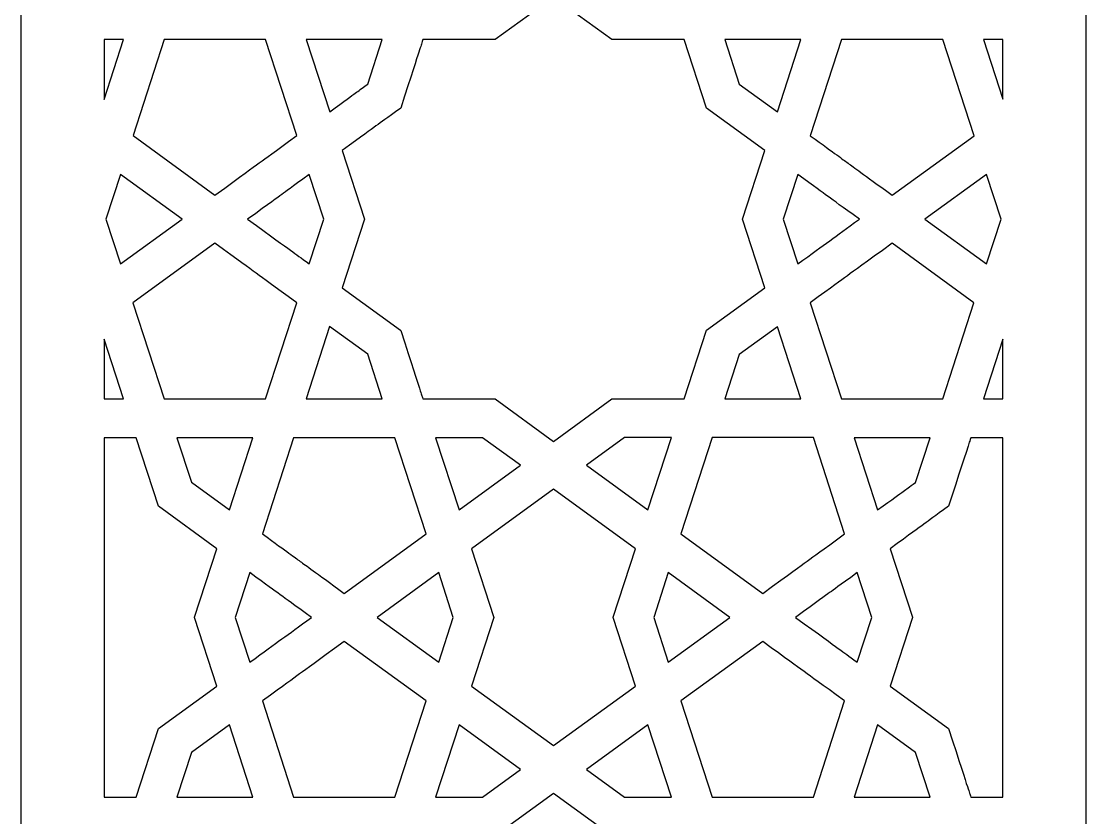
# Model space of a CAD drawing. Header units: millimetres. Extents: x -31 to 31, y -125 to 125.
# Drawn here: x -31.2 to 31.3, y 11.7 to 58.4 of the extents above; entities that cross this region are included whole.
import ezdxf

# ---------------------------------------------------------------- set-up
doc = ezdxf.new("R2010")
doc.units = ezdxf.units.MM
doc.header["$MEASUREMENT"] = 0
doc.layers.add('layer 1', color=7, linetype='Continuous')

msp = doc.modelspace()

# ---------------------------------------------------------------- linework, layer by layer
at = {"layer": 'layer 1', "color": 250}
for points, knots in [([(-31.2209, -124.8834), (-31.2209, -124.8834), (31.279, -124.8834), (31.279, -124.8834), (31.279, -124.8834), (31.279, -124.8834), (31.279, 125.1165), (31.279, 125.1165), (31.279, 125.1165), (31.279, 125.1165), (-31.2209, 125.1165), (-31.2209, 125.1165), (-31.2209, 125.1165), (-31.2209, 125.1165), (-31.2209, -124.8834), (-31.2209, -124.8834)], [0, 0, 0, 0, 0.2, 0.2, 0.2, 0.2, 0.4, 0.4, 0.4, 0.4, 0.6, 0.6, 0.6, 0.6, 1, 1, 1, 1]), ([(-11.0675, 46.7981), (-11.0675, 46.7981), (-11.0655, 46.8044), (-11.0655, 46.8044), (-11.0655, 46.8044), (-11.0655, 46.8044), (-12.3752, 50.8324), (-12.3752, 50.8324), (-12.3752, 50.8324), (-9.9286, 52.6104), (-10.6809, 52.0643), (-8.9446, 53.3223), (-8.9446, 53.3223), (-7.6288, 57.3751), (-7.8503, 56.6938), (-7.6374, 57.3465), (-7.6374, 57.3465), (-7.1057, 57.3465), (-3.9273, 57.3465), (-3.3999, 57.3465), (-3.3999, 57.3465), (-3.3999, 57.3465), (0.03, 59.8392), (0.03, 59.8392), (0.03, 59.8392), (0.03, 59.8392), (3.4571, 57.3486), (3.4571, 57.3486), (3.4571, 57.3486), (3.9875, 57.3486), (7.1642, 57.3486), (7.6948, 57.3486), (7.6948, 57.3486), (7.6948, 57.3486), (9.011, 53.3188), (9.011, 53.3188), (9.011, 53.3188), (9.011, 53.3188), (12.4358, 50.83), (12.4358, 50.83), (12.4358, 50.83), (12.4358, 50.83), (11.1259, 46.8023), (11.1259, 46.8023), (11.1259, 46.8023), (11.1259, 46.8023), (11.1269, 46.7991), (11.1269, 46.7991), (11.1269, 46.7991), (11.1269, 46.7991), (11.1259, 46.7963), (11.1259, 46.7963), (11.1259, 46.7963), (11.1259, 46.7963), (11.1269, 46.7928), (11.1269, 46.7928), (11.1269, 46.7928), (11.1269, 46.7928), (11.1259, 46.79), (11.1259, 46.79), (11.1259, 46.79), (11.1259, 46.79), (12.4343, 42.7612), (12.4343, 42.7612), (12.4343, 42.7612), (12.4343, 42.7612), (9.0092, 40.272), (9.0092, 40.272), (9.0092, 40.272), (9.0092, 40.272), (7.6962, 36.2472), (7.6962, 36.2472), (7.6962, 36.2472), (7.1645, 36.2472), (3.9859, 36.2472), (3.4586, 36.2472), (3.4586, 36.2472), (3.4586, 36.2472), (0.0285, 33.7541), (0.0285, 33.7541), (0.0285, 33.7541), (0.0285, 33.7541), (-3.3983, 36.2447), (-3.3983, 36.2447), (-3.3983, 36.2447), (-3.9287, 36.2447), (-7.1053, 36.2447), (-7.636, 36.2447), (-7.636, 36.2447), (-7.7883, 36.7107), (-7.5889, 36.0976), (-8.9431, 40.2667), (-8.9431, 40.2667), (-8.9431, 40.2667), (-8.9516, 40.2731), (-8.9516, 40.2731), (-8.9516, 40.2731), (-8.9516, 40.2731), (-8.9522, 40.2745), (-8.9522, 40.2745), (-8.9522, 40.2745), (-8.9522, 40.2745), (-12.3766, 42.7634), (-12.3766, 42.7634), (-12.3766, 42.7634), (-12.3766, 42.7634), (-11.0655, 46.7921), (-11.0655, 46.7921), (-11.0655, 46.7921), (-11.0655, 46.7921), (-11.0675, 46.7981), (-11.0675, 46.7981)], [0, 0, 0, 0, 0.0344828, 0.0344828, 0.0344828, 0.0344828, 0.0689655, 0.0689655, 0.0689655, 0.0689655, 0.1034483, 0.1034483, 0.1034483, 0.1034483, 0.137931, 0.137931, 0.137931, 0.137931, 0.1724138, 0.1724138, 0.1724138, 0.1724138, 0.2068966, 0.2068966, 0.2068966, 0.2068966, 0.2413793, 0.2413793, 0.2413793, 0.2413793, 0.2758621, 0.2758621, 0.2758621, 0.2758621, 0.3103448, 0.3103448, 0.3103448, 0.3103448, 0.3448276, 0.3448276, 0.3448276, 0.3448276, 0.3793103, 0.3793103, 0.3793103, 0.3793103, 0.4137931, 0.4137931, 0.4137931, 0.4137931, 0.4482759, 0.4482759, 0.4482759, 0.4482759, 0.4827586, 0.4827586, 0.4827586, 0.4827586, 0.5172414, 0.5172414, 0.5172414, 0.5172414, 0.5517241, 0.5517241, 0.5517241, 0.5517241, 0.5862069, 0.5862069, 0.5862069, 0.5862069, 0.6206897, 0.6206897, 0.6206897, 0.6206897, 0.6551724, 0.6551724, 0.6551724, 0.6551724, 0.6896552, 0.6896552, 0.6896552, 0.6896552, 0.7241379, 0.7241379, 0.7241379, 0.7241379, 0.7586207, 0.7586207, 0.7586207, 0.7586207, 0.7931034, 0.7931034, 0.7931034, 0.7931034, 0.8275862, 0.8275862, 0.8275862, 0.8275862, 0.862069, 0.862069, 0.862069, 0.862069, 0.8965517, 0.8965517, 0.8965517, 0.8965517, 0.9310345, 0.9310345, 0.9310345, 0.9310345, 1, 1, 1, 1]), ([(-26.3572, 57.3511), (-25.841, 57.3511), (-25.3671, 57.3511), (-25.2148, 57.3511), (-25.2148, 57.3511), (-25.2148, 57.3511), (-26.3572, 53.8335), (-26.3572, 53.8335), (-26.3572, 53.8335), (-26.3572, 53.8335), (-26.3572, 57.3511), (-26.3572, 57.3511)], [0, 0, 0, 0, 0.25, 0.25, 0.25, 0.25, 0.5, 0.5, 0.5, 0.5, 1, 1, 1, 1]), ([(-16.8811, 57.3511), (-16.8811, 57.3511), (-15.0466, 51.7027), (-15.0466, 51.7027), (-15.0466, 51.7027), (-17.8513, 49.6647), (-16.5009, 50.6451), (-19.8549, 48.2102), (-19.8549, 48.2102), (-19.8549, 48.2102), (-24.6607, 51.7027), (-24.6607, 51.7027), (-24.6607, 51.7027), (-24.6607, 51.7027), (-22.8264, 57.3511), (-22.8264, 57.3511), (-22.8264, 57.3511), (-22.8264, 57.3511), (-16.8811, 57.3511), (-16.8811, 57.3511)], [0, 0, 0, 0, 0.1666667, 0.1666667, 0.1666667, 0.1666667, 0.3333333, 0.3333333, 0.3333333, 0.3333333, 0.5, 0.5, 0.5, 0.5, 0.6666667, 0.6666667, 0.6666667, 0.6666667, 1, 1, 1, 1]), ([(-10.0247, 57.3465), (-10.0247, 57.3465), (-10.88, 54.7246), (-10.88, 54.7246), (-10.88, 54.7246), (-11.7172, 54.1164), (-11.2369, 54.4646), (-13.1136, 53.105), (-13.1136, 53.105), (-13.1136, 53.105), (-14.4909, 57.3465), (-14.4909, 57.3465), (-14.4909, 57.3465), (-14.4909, 57.3465), (-10.0247, 57.3465), (-10.0247, 57.3465)], [0, 0, 0, 0, 0.2, 0.2, 0.2, 0.2, 0.4, 0.4, 0.4, 0.4, 0.6, 0.6, 0.6, 0.6, 1, 1, 1, 1]), ([(13.1745, 53.1047), (13.1745, 53.1047), (10.9403, 54.7289), (10.9403, 54.7289), (10.9403, 54.7289), (10.9403, 54.7289), (10.0845, 57.3486), (10.0845, 57.3486), (10.0845, 57.3486), (10.0845, 57.3486), (14.5528, 57.3486), (14.5528, 57.3486), (14.5528, 57.3486), (14.5528, 57.3486), (13.1745, 53.1047), (13.1745, 53.1047)], [0, 0, 0, 0, 0.2, 0.2, 0.2, 0.2, 0.4, 0.4, 0.4, 0.4, 0.6, 0.6, 0.6, 0.6, 1, 1, 1, 1]), ([(19.9153, 48.2078), (16.3163, 50.8208), (18.2157, 49.4414), (15.107, 51.7006), (15.107, 51.7006), (15.107, 51.7006), (16.9414, 57.349), (16.9414, 57.349), (16.9414, 57.349), (16.9414, 57.349), (22.8868, 57.349), (22.8868, 57.349), (22.8868, 57.349), (22.8868, 57.349), (24.7209, 51.7006), (24.7209, 51.7006), (24.7209, 51.7006), (24.7209, 51.7006), (19.9153, 48.2078), (19.9153, 48.2078)], [0, 0, 0, 0, 0.1666667, 0.1666667, 0.1666667, 0.1666667, 0.3333333, 0.3333333, 0.3333333, 0.3333333, 0.5, 0.5, 0.5, 0.5, 0.6666667, 0.6666667, 0.6666667, 0.6666667, 1, 1, 1, 1]), ([(26.4153, 53.8378), (26.4153, 53.8378), (25.2751, 57.349), (25.2751, 57.349), (25.2751, 57.349), (25.2751, 57.349), (26.4153, 57.349), (26.4153, 57.349), (26.4153, 57.349), (26.4153, 57.349), (26.4153, 53.8378), (26.4153, 53.8378)], [0, 0, 0, 0, 0.25, 0.25, 0.25, 0.25, 0.5, 0.5, 0.5, 0.5, 1, 1, 1, 1]), ([(-21.7816, 46.7984), (-21.7816, 46.7984), (-25.3995, 44.1692), (-25.3995, 44.1692), (-25.3995, 44.1692), (-25.3995, 44.1692), (-26.253, 46.7974), (-26.253, 46.7974), (-26.253, 46.7974), (-26.253, 46.7974), (-25.3982, 49.427), (-25.3982, 49.427), (-25.3982, 49.427), (-25.3982, 49.427), (-21.7816, 46.7984), (-21.7816, 46.7984)], [0, 0, 0, 0, 0.2, 0.2, 0.2, 0.2, 0.4, 0.4, 0.4, 0.4, 0.6, 0.6, 0.6, 0.6, 1, 1, 1, 1]), ([(-14.309, 49.427), (-14.309, 49.427), (-13.4544, 46.7984), (-13.4544, 46.7984), (-13.4544, 46.7984), (-13.4544, 46.7984), (-14.3101, 44.1688), (-14.3101, 44.1688), (-14.3101, 44.1688), (-15.3982, 44.959), (-14.9683, 44.6479), (-17.9289, 46.7974), (-17.9289, 46.7974), (-15.1611, 48.8068), (-16.5627, 47.789), (-14.309, 49.427)], [0, 0, 0, 0, 0.2, 0.2, 0.2, 0.2, 0.4, 0.4, 0.4, 0.4, 0.6, 0.6, 0.6, 0.6, 1, 1, 1, 1]), ([(14.3683, 44.1671), (14.3683, 44.1671), (13.5145, 46.796), (13.5145, 46.796), (13.5145, 46.796), (13.5145, 46.796), (14.3693, 49.4245), (14.3693, 49.4245), (14.3693, 49.4245), (16.4377, 47.9213), (15.8506, 48.3475), (17.9878, 46.7963), (17.9878, 46.7963), (16.4317, 45.6667), (16.1057, 45.43), (14.3683, 44.1671)], [0, 0, 0, 0, 0.2, 0.2, 0.2, 0.2, 0.4, 0.4, 0.4, 0.4, 0.6, 0.6, 0.6, 0.6, 1, 1, 1, 1]), ([(21.8405, 46.7949), (21.8405, 46.7949), (25.4582, 49.4245), (25.4582, 49.4245), (25.4582, 49.4245), (25.4582, 49.4245), (26.3112, 46.7981), (26.3112, 46.7981), (26.3112, 46.7981), (26.3112, 46.7981), (25.4568, 44.1667), (25.4568, 44.1667), (25.4568, 44.1667), (25.4568, 44.1667), (21.8405, 46.7949), (21.8405, 46.7949)], [0, 0, 0, 0, 0.2, 0.2, 0.2, 0.2, 0.4, 0.4, 0.4, 0.4, 0.6, 0.6, 0.6, 0.6, 1, 1, 1, 1]), ([(-19.8564, 45.3856), (-16.9259, 43.2583), (-17.9193, 43.9797), (-15.0482, 41.8931), (-15.0482, 41.8931), (-15.0482, 41.8931), (-16.8826, 36.2447), (-16.8826, 36.2447), (-16.8826, 36.2447), (-16.8826, 36.2447), (-22.8278, 36.2447), (-22.8278, 36.2447), (-22.8278, 36.2447), (-22.8278, 36.2447), (-24.6622, 41.8927), (-24.6622, 41.8927), (-24.6622, 41.8927), (-24.6622, 41.8927), (-19.8564, 45.3856), (-19.8564, 45.3856)], [0, 0, 0, 0, 0.1666667, 0.1666667, 0.1666667, 0.1666667, 0.3333333, 0.3333333, 0.3333333, 0.3333333, 0.5, 0.5, 0.5, 0.5, 0.6666667, 0.6666667, 0.6666667, 0.6666667, 1, 1, 1, 1]), ([(16.9397, 36.2423), (16.9397, 36.2423), (15.1052, 41.8906), (15.1052, 41.8906), (15.1052, 41.8906), (17.859, 43.8915), (16.5654, 42.9524), (19.9139, 45.3831), (19.9139, 45.3831), (19.9139, 45.3831), (24.7195, 41.8906), (24.7195, 41.8906), (24.7195, 41.8906), (24.7195, 41.8906), (22.885, 36.2423), (22.885, 36.2423), (22.885, 36.2423), (22.885, 36.2423), (16.9397, 36.2423), (16.9397, 36.2423)], [0, 0, 0, 0, 0.1666667, 0.1666667, 0.1666667, 0.1666667, 0.3333333, 0.3333333, 0.3333333, 0.3333333, 0.5, 0.5, 0.5, 0.5, 0.6666667, 0.6666667, 0.6666667, 0.6666667, 1, 1, 1, 1]), ([(-13.1155, 40.4901), (-13.1155, 40.4901), (-10.8807, 38.8687), (-10.8807, 38.8687), (-10.8807, 38.8687), (-10.8807, 38.8687), (-10.0239, 36.2447), (-10.0239, 36.2447), (-10.0239, 36.2447), (-10.0239, 36.2447), (-14.4941, 36.2447), (-14.4941, 36.2447), (-14.4941, 36.2447), (-14.4941, 36.2447), (-13.1155, 40.4901), (-13.1155, 40.4901)], [0, 0, 0, 0, 0.2, 0.2, 0.2, 0.2, 0.4, 0.4, 0.4, 0.4, 0.6, 0.6, 0.6, 0.6, 1, 1, 1, 1]), ([(10.0855, 36.2472), (10.0855, 36.2472), (10.9389, 38.8627), (10.9389, 38.8627), (10.9389, 38.8627), (10.9389, 38.8627), (13.1731, 40.4862), (13.1731, 40.4862), (13.1731, 40.4862), (13.1731, 40.4862), (14.55, 36.2472), (14.55, 36.2472), (14.55, 36.2472), (14.55, 36.2472), (10.0855, 36.2472), (10.0855, 36.2472)], [0, 0, 0, 0, 0.2, 0.2, 0.2, 0.2, 0.4, 0.4, 0.4, 0.4, 0.6, 0.6, 0.6, 0.6, 1, 1, 1, 1]), ([(-26.3572, 39.7577), (-26.3572, 39.7577), (-25.2165, 36.2447), (-25.2165, 36.2447), (-25.2165, 36.2447), (-25.3683, 36.2447), (-25.8416, 36.2447), (-26.3572, 36.2447), (-26.3572, 36.2447), (-26.3572, 36.2447), (-26.3572, 39.7577), (-26.3572, 39.7577)], [0, 0, 0, 0, 0.25, 0.25, 0.25, 0.25, 0.5, 0.5, 0.5, 0.5, 1, 1, 1, 1]), ([(26.4153, 36.2423), (26.4153, 36.2423), (25.2737, 36.2423), (25.2737, 36.2423), (25.2737, 36.2423), (25.2737, 36.2423), (26.4153, 39.7584), (26.4153, 39.7584), (26.4153, 39.7584), (26.4153, 39.7584), (26.4153, 36.2423), (26.4153, 36.2423)], [0, 0, 0, 0, 0.25, 0.25, 0.25, 0.25, 0.5, 0.5, 0.5, 0.5, 1, 1, 1, 1]), ([(-26.3572, 33.9686), (-25.5136, 33.9686), (-24.7171, 33.9686), (-24.4743, 33.9686), (-24.4743, 33.9686), (-24.4743, 33.9686), (-23.1581, 29.9388), (-23.1581, 29.9388), (-23.1581, 29.9388), (-23.1581, 29.9388), (-19.7335, 27.45), (-19.7335, 27.45), (-19.7335, 27.45), (-19.7335, 27.45), (-21.0431, 23.4223), (-21.0431, 23.4223), (-21.0431, 23.4223), (-21.0431, 23.4223), (-21.0421, 23.4191), (-21.0421, 23.4191), (-21.0421, 23.4191), (-21.0421, 23.4191), (-21.0431, 23.416), (-21.0431, 23.416), (-21.0431, 23.416), (-21.0431, 23.416), (-21.0421, 23.4128), (-21.0421, 23.4128), (-21.0421, 23.4128), (-21.0421, 23.4128), (-21.0431, 23.41), (-21.0431, 23.41), (-21.0431, 23.41), (-21.0431, 23.41), (-19.7348, 19.3812), (-19.7348, 19.3812), (-19.7348, 19.3812), (-19.7348, 19.3812), (-23.1599, 16.892), (-23.1599, 16.892), (-23.1599, 16.892), (-23.1599, 16.892), (-24.4729, 12.8668), (-24.4729, 12.8668), (-24.4729, 12.8668), (-24.7161, 12.8668), (-25.5134, 12.8668), (-26.3572, 12.8668), (-26.3572, 12.8668), (-26.3572, 12.8668), (-26.3572, 33.9686), (-26.3572, 33.9686)], [0, 0, 0, 0, 0.0714286, 0.0714286, 0.0714286, 0.0714286, 0.1428571, 0.1428571, 0.1428571, 0.1428571, 0.2142857, 0.2142857, 0.2142857, 0.2142857, 0.2857143, 0.2857143, 0.2857143, 0.2857143, 0.3571429, 0.3571429, 0.3571429, 0.3571429, 0.4285714, 0.4285714, 0.4285714, 0.4285714, 0.5, 0.5, 0.5, 0.5, 0.5714286, 0.5714286, 0.5714286, 0.5714286, 0.6428571, 0.6428571, 0.6428571, 0.6428571, 0.7142857, 0.7142857, 0.7142857, 0.7142857, 0.7857143, 0.7857143, 0.7857143, 0.7857143, 0.8571429, 0.8571429, 0.8571429, 0.8571429, 1, 1, 1, 1]), ([(-17.6163, 33.9686), (-17.6163, 33.9686), (-18.9945, 29.725), (-18.9945, 29.725), (-18.9945, 29.725), (-18.9945, 29.725), (-21.229, 31.3489), (-21.229, 31.3489), (-21.229, 31.3489), (-21.229, 31.3489), (-22.0845, 33.9686), (-22.0845, 33.9686), (-22.0845, 33.9686), (-22.0845, 33.9686), (-17.6163, 33.9686), (-17.6163, 33.9686)], [0, 0, 0, 0, 0.2, 0.2, 0.2, 0.2, 0.4, 0.4, 0.4, 0.4, 0.6, 0.6, 0.6, 0.6, 1, 1, 1, 1]), ([(-9.2825, 33.969), (-9.2825, 33.969), (-7.4482, 28.3206), (-7.4482, 28.3206), (-7.4482, 28.3206), (-7.4482, 28.3206), (-12.2538, 24.8278), (-12.2538, 24.8278), (-12.2538, 24.8278), (-15.8527, 27.4405), (-13.9533, 26.0614), (-17.0622, 28.3203), (-17.0622, 28.3203), (-17.0622, 28.3203), (-15.2277, 33.969), (-15.2277, 33.969), (-15.2277, 33.969), (-15.2277, 33.969), (-9.2825, 33.969), (-9.2825, 33.969)], [0, 0, 0, 0, 0.1666667, 0.1666667, 0.1666667, 0.1666667, 0.3333333, 0.3333333, 0.3333333, 0.3333333, 0.5, 0.5, 0.5, 0.5, 0.6666667, 0.6666667, 0.6666667, 0.6666667, 1, 1, 1, 1]), ([(-4.1361, 33.969), (-4.1361, 33.969), (-1.906, 32.3483), (-1.906, 32.3483), (-1.906, 32.3483), (-1.906, 32.3483), (-5.5156, 29.725), (-5.5156, 29.725), (-5.5156, 29.725), (-5.5156, 29.725), (-6.8939, 33.969), (-6.8939, 33.969), (-6.8939, 33.969), (-6.8939, 33.969), (-4.1361, 33.969), (-4.1361, 33.969)], [0, 0, 0, 0, 0.2, 0.2, 0.2, 0.2, 0.4, 0.4, 0.4, 0.4, 0.6, 0.6, 0.6, 0.6, 1, 1, 1, 1]), ([(5.576, 29.7272), (5.576, 29.7272), (1.9664, 32.3504), (1.9664, 32.3504), (1.9664, 32.3504), (1.9664, 32.3504), (4.1966, 33.9711), (4.1966, 33.9711), (4.1966, 33.9711), (4.5395, 33.9711), (6.6033, 33.9711), (6.9543, 33.9711), (6.9543, 33.9711), (6.9543, 33.9711), (5.576, 29.7272), (5.576, 29.7272)], [0, 0, 0, 0, 0.2, 0.2, 0.2, 0.2, 0.4, 0.4, 0.4, 0.4, 0.6, 0.6, 0.6, 0.6, 1, 1, 1, 1]), ([(12.3144, 24.8302), (12.3144, 24.8302), (7.5085, 28.3227), (7.5085, 28.3227), (7.5085, 28.3227), (7.5085, 28.3227), (9.3426, 33.9711), (9.3426, 33.9711), (9.3426, 33.9711), (9.3426, 33.9711), (15.288, 33.9711), (15.288, 33.9711), (15.288, 33.9711), (15.288, 33.9711), (17.1224, 28.3227), (17.1224, 28.3227), (17.1224, 28.3227), (14.3178, 26.2848), (15.6683, 27.2648), (12.3144, 24.8302)], [0, 0, 0, 0, 0.1666667, 0.1666667, 0.1666667, 0.1666667, 0.3333333, 0.3333333, 0.3333333, 0.3333333, 0.5, 0.5, 0.5, 0.5, 0.6666667, 0.6666667, 0.6666667, 0.6666667, 1, 1, 1, 1]), ([(17.678, 33.9665), (17.678, 33.9665), (22.1442, 33.9665), (22.1442, 33.9665), (22.1442, 33.9665), (22.1442, 33.9665), (21.2891, 31.3446), (21.2891, 31.3446), (21.2891, 31.3446), (20.4558, 30.7393), (20.9321, 31.0846), (19.0556, 29.725), (19.0556, 29.725), (19.0556, 29.725), (17.678, 33.9665), (17.678, 33.9665)], [0, 0, 0, 0, 0.2, 0.2, 0.2, 0.2, 0.4, 0.4, 0.4, 0.4, 0.6, 0.6, 0.6, 0.6, 1, 1, 1, 1]), ([(26.4153, 12.8647), (25.5721, 12.8647), (24.7759, 12.8647), (24.5332, 12.8647), (24.5332, 12.8647), (24.3783, 13.3382), (24.5787, 12.7222), (23.2262, 16.8868), (23.2262, 16.8868), (23.2262, 16.8868), (23.2177, 16.8927), (23.2177, 16.8927), (23.2177, 16.8927), (23.2177, 16.8927), (23.217, 16.8945), (23.217, 16.8945), (23.217, 16.8945), (23.217, 16.8945), (19.7926, 19.3834), (19.7926, 19.3834), (19.7926, 19.3834), (19.7926, 19.3834), (21.1035, 23.4121), (21.1035, 23.4121), (21.1035, 23.4121), (21.1035, 23.4121), (21.1017, 23.4181), (21.1017, 23.4181), (21.1017, 23.4181), (21.1017, 23.4181), (21.1035, 23.4244), (21.1035, 23.4244), (21.1035, 23.4244), (21.1035, 23.4244), (19.794, 27.4524), (19.794, 27.4524), (19.794, 27.4524), (22.2479, 29.2357), (21.4905, 28.6861), (23.2244, 29.9424), (23.2244, 29.9424), (24.5381, 33.988), (24.3163, 33.3054), (24.5318, 33.9665), (24.5318, 33.9665), (24.7749, 33.9665), (25.5718, 33.9665), (26.4153, 33.9665), (26.4153, 33.9665), (26.4153, 33.9665), (26.4153, 12.8647), (26.4153, 12.8647)], [0, 0, 0, 0, 0.0714286, 0.0714286, 0.0714286, 0.0714286, 0.1428571, 0.1428571, 0.1428571, 0.1428571, 0.2142857, 0.2142857, 0.2142857, 0.2142857, 0.2857143, 0.2857143, 0.2857143, 0.2857143, 0.3571429, 0.3571429, 0.3571429, 0.3571429, 0.4285714, 0.4285714, 0.4285714, 0.4285714, 0.5, 0.5, 0.5, 0.5, 0.5714286, 0.5714286, 0.5714286, 0.5714286, 0.6428571, 0.6428571, 0.6428571, 0.6428571, 0.7142857, 0.7142857, 0.7142857, 0.7142857, 0.7857143, 0.7857143, 0.7857143, 0.7857143, 0.8571429, 0.8571429, 0.8571429, 0.8571429, 1, 1, 1, 1]), ([(-3.4714, 23.4181), (-3.4714, 23.4181), (-3.4703, 23.4213), (-3.4703, 23.4213), (-3.4703, 23.4213), (-3.4703, 23.4213), (-4.7771, 27.4496), (-4.7771, 27.4496), (-4.7771, 27.4496), (-4.7771, 27.4496), (0.0318, 30.9446), (0.0318, 30.9446), (0.0318, 30.9446), (0.0318, 30.9446), (4.8369, 27.4521), (4.8369, 27.4521), (4.8369, 27.4521), (4.8369, 27.4521), (3.5275, 23.4241), (3.5275, 23.4241), (3.5275, 23.4241), (3.5275, 23.4241), (3.5285, 23.4209), (3.5285, 23.4209), (3.5285, 23.4209), (3.5285, 23.4209), (3.5273, 23.4177), (3.5273, 23.4177), (3.5273, 23.4177), (3.5273, 23.4177), (3.5285, 23.4146), (3.5285, 23.4146), (3.5285, 23.4146), (3.5285, 23.4146), (3.5275, 23.4114), (3.5275, 23.4114), (3.5275, 23.4114), (3.5275, 23.4114), (4.8359, 19.3837), (4.8359, 19.3837), (4.8359, 19.3837), (4.8359, 19.3837), (0.027, 15.8891), (0.027, 15.8891), (0.027, 15.8891), (0.027, 15.8891), (-4.7782, 19.3812), (-4.7782, 19.3812), (-4.7782, 19.3812), (-4.7782, 19.3812), (-3.4687, 23.4096), (-3.4687, 23.4096), (-3.4687, 23.4096), (-3.4687, 23.4096), (-3.4714, 23.4181), (-3.4714, 23.4181)], [0, 0, 0, 0, 0.0666667, 0.0666667, 0.0666667, 0.0666667, 0.1333333, 0.1333333, 0.1333333, 0.1333333, 0.2, 0.2, 0.2, 0.2, 0.2666667, 0.2666667, 0.2666667, 0.2666667, 0.3333333, 0.3333333, 0.3333333, 0.3333333, 0.4, 0.4, 0.4, 0.4, 0.4666667, 0.4666667, 0.4666667, 0.4666667, 0.5333333, 0.5333333, 0.5333333, 0.5333333, 0.6, 0.6, 0.6, 0.6, 0.6666667, 0.6666667, 0.6666667, 0.6666667, 0.7333333, 0.7333333, 0.7333333, 0.7333333, 0.8, 0.8, 0.8, 0.8, 0.8666667, 0.8666667, 0.8666667, 0.8666667, 1, 1, 1, 1]), ([(-14.1813, 23.4163), (-15.7375, 22.2864), (-16.0634, 22.05), (-17.8008, 20.7871), (-17.8008, 20.7871), (-17.8008, 20.7871), (-18.6545, 23.416), (-18.6545, 23.416), (-18.6545, 23.416), (-18.6545, 23.416), (-17.7998, 26.0445), (-17.7998, 26.0445), (-17.7998, 26.0445), (-15.7314, 24.5413), (-16.3185, 24.9675), (-14.1813, 23.4163)], [0, 0, 0, 0, 0.2, 0.2, 0.2, 0.2, 0.4, 0.4, 0.4, 0.4, 0.6, 0.6, 0.6, 0.6, 1, 1, 1, 1]), ([(-6.7108, 26.0442), (-6.7108, 26.0442), (-5.8578, 23.4177), (-5.8578, 23.4177), (-5.8578, 23.4177), (-5.8578, 23.4177), (-6.7123, 20.7867), (-6.7123, 20.7867), (-6.7123, 20.7867), (-6.7123, 20.7867), (-10.3288, 23.4149), (-10.3288, 23.4149), (-10.3288, 23.4149), (-10.3288, 23.4149), (-6.7108, 26.0442), (-6.7108, 26.0442)], [0, 0, 0, 0, 0.2, 0.2, 0.2, 0.2, 0.4, 0.4, 0.4, 0.4, 0.6, 0.6, 0.6, 0.6, 1, 1, 1, 1]), ([(6.7694, 20.7892), (6.7694, 20.7892), (5.9161, 23.4174), (5.9161, 23.4174), (5.9161, 23.4174), (5.9161, 23.4174), (6.7708, 26.0466), (6.7708, 26.0466), (6.7708, 26.0466), (6.7708, 26.0466), (10.3875, 23.4184), (10.3875, 23.4184), (10.3875, 23.4184), (10.3875, 23.4184), (6.7694, 20.7892), (6.7694, 20.7892)], [0, 0, 0, 0, 0.2, 0.2, 0.2, 0.2, 0.4, 0.4, 0.4, 0.4, 0.6, 0.6, 0.6, 0.6, 1, 1, 1, 1]), ([(14.2402, 23.4174), (17.0081, 25.4268), (15.6065, 24.409), (17.8601, 26.0466), (17.8601, 26.0466), (17.8601, 26.0466), (18.7148, 23.4184), (18.7148, 23.4184), (18.7148, 23.4184), (18.7148, 23.4184), (17.859, 20.7885), (17.859, 20.7885), (17.859, 20.7885), (16.771, 21.579), (17.2007, 21.2679), (14.2402, 23.4174)], [0, 0, 0, 0, 0.2, 0.2, 0.2, 0.2, 0.4, 0.4, 0.4, 0.4, 0.6, 0.6, 0.6, 0.6, 1, 1, 1, 1]), ([(-12.2553, 22.0031), (-12.2553, 22.0031), (-7.4497, 18.5106), (-7.4497, 18.5106), (-7.4497, 18.5106), (-7.4497, 18.5106), (-9.284, 12.8623), (-9.284, 12.8623), (-9.284, 12.8623), (-9.284, 12.8623), (-15.2294, 12.8623), (-15.2294, 12.8623), (-15.2294, 12.8623), (-15.2294, 12.8623), (-17.0638, 18.5106), (-17.0638, 18.5106), (-17.0638, 18.5106), (-14.3101, 20.5115), (-15.6037, 19.5724), (-12.2553, 22.0031)], [0, 0, 0, 0, 0.1666667, 0.1666667, 0.1666667, 0.1666667, 0.3333333, 0.3333333, 0.3333333, 0.3333333, 0.5, 0.5, 0.5, 0.5, 0.6666667, 0.6666667, 0.6666667, 0.6666667, 1, 1, 1, 1]), ([(9.3412, 12.8647), (9.3412, 12.8647), (7.5067, 18.5127), (7.5067, 18.5127), (7.5067, 18.5127), (7.5067, 18.5127), (12.3126, 22.0056), (12.3126, 22.0056), (12.3126, 22.0056), (15.2432, 19.878), (14.2497, 20.5997), (17.121, 18.5131), (17.121, 18.5131), (17.121, 18.5131), (15.2866, 12.8647), (15.2866, 12.8647), (15.2866, 12.8647), (15.2866, 12.8647), (9.3412, 12.8647), (9.3412, 12.8647)], [0, 0, 0, 0, 0.1666667, 0.1666667, 0.1666667, 0.1666667, 0.3333333, 0.3333333, 0.3333333, 0.3333333, 0.5, 0.5, 0.5, 0.5, 0.6666667, 0.6666667, 0.6666667, 0.6666667, 1, 1, 1, 1]), ([(-17.6193, 12.8668), (-17.6193, 12.8668), (-22.0835, 12.8668), (-22.0835, 12.8668), (-22.0835, 12.8668), (-22.0835, 12.8668), (-21.2304, 15.4827), (-21.2304, 15.4827), (-21.2304, 15.4827), (-21.2304, 15.4827), (-18.996, 17.1062), (-18.996, 17.1062), (-18.996, 17.1062), (-18.996, 17.1062), (-17.6193, 12.8668), (-17.6193, 12.8668)], [0, 0, 0, 0, 0.2, 0.2, 0.2, 0.2, 0.4, 0.4, 0.4, 0.4, 0.6, 0.6, 0.6, 0.6, 1, 1, 1, 1]), ([(-5.5173, 17.1062), (-5.5173, 17.1062), (-1.9076, 14.4829), (-1.9076, 14.4829), (-1.9076, 14.4829), (-1.9076, 14.4829), (-4.1376, 12.8623), (-4.1376, 12.8623), (-4.1376, 12.8623), (-4.1376, 12.8623), (-6.8956, 12.8623), (-6.8956, 12.8623), (-6.8956, 12.8623), (-6.8956, 12.8623), (-5.5173, 17.1062), (-5.5173, 17.1062)], [0, 0, 0, 0, 0.2, 0.2, 0.2, 0.2, 0.4, 0.4, 0.4, 0.4, 0.6, 0.6, 0.6, 0.6, 1, 1, 1, 1]), ([(5.5746, 17.1086), (5.5746, 17.1086), (6.9529, 12.8647), (6.9529, 12.8647), (6.9529, 12.8647), (6.6019, 12.8647), (4.5399, 12.8647), (4.1949, 12.8647), (4.1949, 12.8647), (4.1949, 12.8647), (1.9649, 14.4854), (1.9649, 14.4854), (1.9649, 14.4854), (1.9649, 14.4854), (5.5746, 17.1086), (5.5746, 17.1086)], [0, 0, 0, 0, 0.2, 0.2, 0.2, 0.2, 0.4, 0.4, 0.4, 0.4, 0.6, 0.6, 0.6, 0.6, 1, 1, 1, 1]), ([(17.6752, 12.8647), (17.6752, 12.8647), (19.0535, 17.1101), (19.0535, 17.1101), (19.0535, 17.1101), (19.0535, 17.1101), (21.2884, 15.4883), (21.2884, 15.4883), (21.2884, 15.4883), (21.2884, 15.4883), (22.1453, 12.8647), (22.1453, 12.8647), (22.1453, 12.8647), (22.1453, 12.8647), (17.6752, 12.8647), (17.6752, 12.8647)], [0, 0, 0, 0, 0.2, 0.2, 0.2, 0.2, 0.4, 0.4, 0.4, 0.4, 0.6, 0.6, 0.6, 0.6, 1, 1, 1, 1]), ([(-11.0675, 0.0381), (-11.0675, 0.0381), (-11.0655, 0.0444), (-11.0655, 0.0444), (-11.0655, 0.0444), (-11.0655, 0.0444), (-12.3752, 4.0725), (-12.3752, 4.0725), (-12.3752, 4.0725), (-9.9286, 5.8505), (-10.6809, 5.3044), (-8.9446, 6.5624), (-8.9446, 6.5624), (-7.6283, 10.6165), (-7.8534, 9.9236), (-7.6374, 10.5865), (-7.6374, 10.5865), (-7.1057, 10.5865), (-3.9273, 10.5865), (-3.3999, 10.5865), (-3.3999, 10.5865), (-3.3999, 10.5865), (0.03, 13.0792), (0.03, 13.0792), (0.03, 13.0792), (0.03, 13.0792), (3.4571, 10.5886), (3.4571, 10.5886), (3.4571, 10.5886), (3.9875, 10.5886), (7.1642, 10.5886), (7.6948, 10.5886), (7.6948, 10.5886), (7.6948, 10.5886), (9.011, 6.5588), (9.011, 6.5588), (9.011, 6.5588), (9.011, 6.5588), (12.4358, 4.07), (12.4358, 4.07), (12.4358, 4.07), (12.4358, 4.07), (11.1259, 0.0423), (11.1259, 0.0423), (11.1259, 0.0423), (11.1259, 0.0423), (11.1269, 0.0391), (11.1269, 0.0391), (11.1269, 0.0391), (11.1269, 0.0391), (11.1259, 0.036), (11.1259, 0.036), (11.1259, 0.036), (11.1259, 0.036), (11.1269, 0.0328), (11.1269, 0.0328), (11.1269, 0.0328), (11.1269, 0.0328), (11.1259, 0.03), (11.1259, 0.03), (11.1259, 0.03), (11.1259, 0.03), (12.4343, -3.9988), (12.4343, -3.9988), (12.4343, -3.9988), (12.4343, -3.9988), (9.0092, -6.488), (9.0092, -6.488), (9.0092, -6.488), (9.0092, -6.488), (7.6962, -10.5131), (7.6962, -10.5131), (7.6962, -10.5131), (7.1645, -10.5131), (3.9859, -10.5131), (3.4586, -10.5131), (3.4586, -10.5131), (3.4586, -10.5131), (0.0285, -13.0059), (0.0285, -13.0059), (0.0285, -13.0059), (0.0285, -13.0059), (-3.3983, -10.5153), (-3.3983, -10.5153), (-3.3983, -10.5153), (-3.9287, -10.5153), (-7.1053, -10.5153), (-7.636, -10.5153), (-7.636, -10.5153), (-7.7883, -10.0492), (-7.5889, -10.6624), (-8.9431, -6.4932), (-8.9431, -6.4932), (-8.9431, -6.4932), (-8.9516, -6.4872), (-8.9516, -6.4872), (-8.9516, -6.4872), (-8.9516, -6.4872), (-8.9522, -6.4855), (-8.9522, -6.4855), (-8.9522, -6.4855), (-8.9522, -6.4855), (-12.3766, -3.997), (-12.3766, -3.997), (-12.3766, -3.997), (-12.3766, -3.997), (-11.0655, 0.0317), (-11.0655, 0.0317), (-11.0655, 0.0317), (-11.0655, 0.0317), (-11.0675, 0.0381), (-11.0675, 0.0381)], [0, 0, 0, 0, 0.0344828, 0.0344828, 0.0344828, 0.0344828, 0.0689655, 0.0689655, 0.0689655, 0.0689655, 0.1034483, 0.1034483, 0.1034483, 0.1034483, 0.137931, 0.137931, 0.137931, 0.137931, 0.1724138, 0.1724138, 0.1724138, 0.1724138, 0.2068966, 0.2068966, 0.2068966, 0.2068966, 0.2413793, 0.2413793, 0.2413793, 0.2413793, 0.2758621, 0.2758621, 0.2758621, 0.2758621, 0.3103448, 0.3103448, 0.3103448, 0.3103448, 0.3448276, 0.3448276, 0.3448276, 0.3448276, 0.3793103, 0.3793103, 0.3793103, 0.3793103, 0.4137931, 0.4137931, 0.4137931, 0.4137931, 0.4482759, 0.4482759, 0.4482759, 0.4482759, 0.4827586, 0.4827586, 0.4827586, 0.4827586, 0.5172414, 0.5172414, 0.5172414, 0.5172414, 0.5517241, 0.5517241, 0.5517241, 0.5517241, 0.5862069, 0.5862069, 0.5862069, 0.5862069, 0.6206897, 0.6206897, 0.6206897, 0.6206897, 0.6551724, 0.6551724, 0.6551724, 0.6551724, 0.6896552, 0.6896552, 0.6896552, 0.6896552, 0.7241379, 0.7241379, 0.7241379, 0.7241379, 0.7586207, 0.7586207, 0.7586207, 0.7586207, 0.7931034, 0.7931034, 0.7931034, 0.7931034, 0.8275862, 0.8275862, 0.8275862, 0.8275862, 0.862069, 0.862069, 0.862069, 0.862069, 0.8965517, 0.8965517, 0.8965517, 0.8965517, 0.9310345, 0.9310345, 0.9310345, 0.9310345, 1, 1, 1, 1])]:
    msp.add_open_spline(points, degree=3, knots=knots, dxfattribs=at)

doc.saveas('drawing.dxf')
